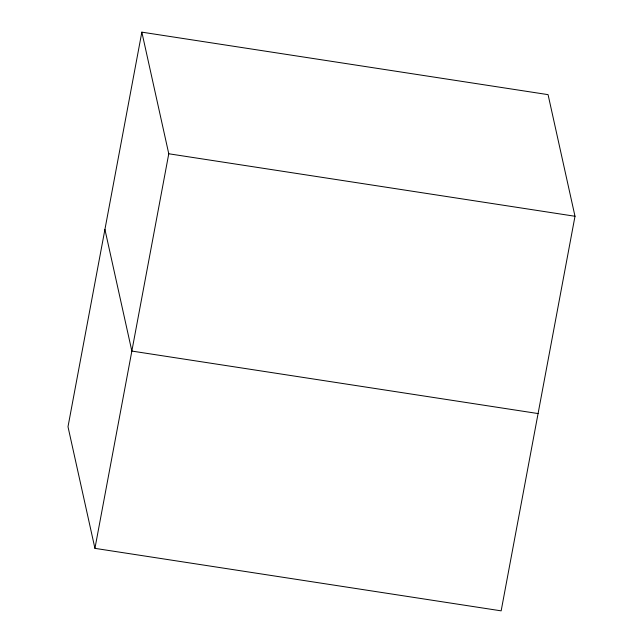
<?xml version="1.0" encoding="UTF-8"?>
<svg xmlns="http://www.w3.org/2000/svg" width="643" height="643" viewBox="0 0 643 643"><rect width="100%" height="100%" fill="white"/><g stroke="black" fill="none" stroke-linecap="round" stroke-linejoin="round"><path stroke-width="0.96" d="M141.846 32.15L67.997 426.735L94.931 548.358L501.154 610.85L575.003 216.265L548.069 94.642L141.846 32.15L168.771 153.773L94.931 548.358M168.771 153.773L575.003 216.265M538.078 413.562L131.847 351.07L104.922 229.438"/></g></svg>
